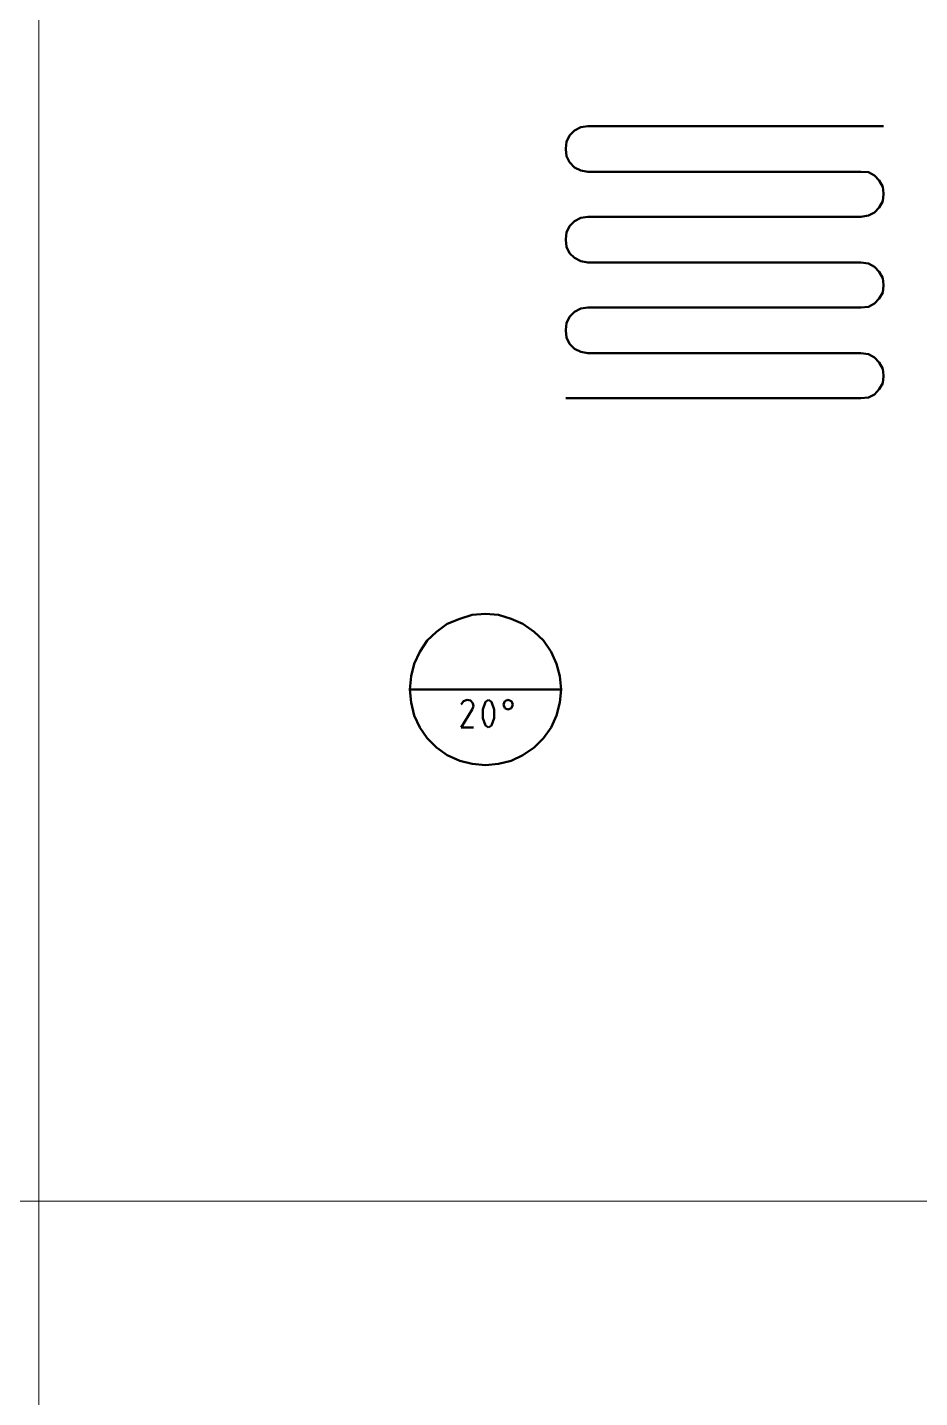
# Model space of a CAD drawing. Header units: metres. Extents: x -4.5 to 35.1, y -3.6 to 25.4.
# Drawn here: x 13.562 to 16.536, y 4.237 to 8.801 of the extents above; entities that cross this region are included whole.
import ezdxf

# ---------------------------------------------------------------- set-up
doc = ezdxf.new("R2010")
doc.units = ezdxf.units.M
doc.layers.add('New_A Stramien', color=7, linetype='Continuous', lineweight=13)
doc.layers.add('Standard', color=7, linetype='Continuous', lineweight=25)

msp = doc.modelspace()

# ---------------------------------------------------------------- linework, layer by layer
at = {"layer": 'New_A Stramien', "color": 252, "linetype": 'Continuous', "lineweight": 13}
msp.add_line((13.6, -1.8), (13.6, 23.46), dxfattribs=at)
msp.add_line((13.6, -1.8), (13.6, 23.46), dxfattribs=at)
at = {"layer": 'Standard', "color": 52, "linetype": 'Continuous', "lineweight": 50}
for p, q in [((15.3858, 8.4581), (15.3691, 8.4414)), ((15.4066, 8.4685), (15.3858, 8.4581)), ((15.4296, 8.4727), (15.4066, 8.4685)), ((16.4149, 8.4727), (15.4296, 8.4727)), ((15.3587, 8.4206), (15.3567, 8.3977)), ((15.3691, 8.4414), (15.3587, 8.4206)), ((15.3567, 8.3977), (15.3567, 8.3956)), ((15.3567, 8.3956), (15.3587, 8.3727)), ((15.3587, 8.3727), (15.3691, 8.3518)), ((15.3691, 8.3518), (15.3858, 8.3351)), ((15.3858, 8.3351), (15.4066, 8.3247)), ((15.4066, 8.3247), (15.4296, 8.3206)), ((15.4296, 8.3206), (16.34, 8.3206)), ((16.34, 8.3206), (16.365, 8.3185)), ((16.365, 8.3185), (16.3858, 8.3081)), ((16.3858, 8.3081), (16.4004, 8.2914)), ((16.4004, 8.2914), (16.4129, 8.2706)), ((16.4129, 8.2706), (16.4149, 8.2477)), ((16.4129, 8.2227), (16.4004, 8.2018)), ((16.4149, 8.2456), (16.4129, 8.2227)), ((16.4149, 8.2477), (16.4149, 8.2456)), ((15.4296, 8.1706), (15.4066, 8.1664)), ((16.34, 8.1706), (15.4296, 8.1706)), ((16.365, 8.1748), (16.34, 8.1706)), ((16.3858, 8.1852), (16.365, 8.1748)), ((16.4004, 8.2018), (16.3858, 8.1852)), ((15.3691, 8.1393), (15.3587, 8.1185)), ((15.3858, 8.156), (15.3691, 8.1393)), ((15.4066, 8.1664), (15.3858, 8.156)), ((15.3587, 8.1185), (15.3567, 8.0956)), ((15.3567, 8.0956), (15.3567, 8.0935)), ((15.3567, 8.0935), (15.3587, 8.0706)), ((15.3587, 8.0706), (15.3691, 8.0497)), ((15.3691, 8.0497), (15.3858, 8.0331)), ((15.3858, 8.0331), (15.4066, 8.0227)), ((15.4066, 8.0227), (15.4296, 8.0185)), ((15.4296, 8.0185), (16.34, 8.0185)), ((16.34, 8.0185), (16.365, 8.0143)), ((16.365, 8.0143), (16.3858, 8.0039)), ((16.3858, 8.0039), (16.4004, 7.9872)), ((16.4004, 7.9872), (16.4129, 7.9664)), ((16.4129, 7.9664), (16.4149, 7.9435)), ((16.4149, 7.9435), (16.4149, 7.9414)), ((16.4004, 7.8977), (16.3858, 7.881)), ((16.4129, 7.9185), (16.4004, 7.8977)), ((16.4149, 7.9414), (16.4129, 7.9185)), ((15.3858, 7.8539), (15.3691, 7.8372)), ((15.4066, 7.8644), (15.3858, 7.8539)), ((15.4296, 7.8685), (15.4066, 7.8644)), ((16.34, 7.8685), (15.4296, 7.8685)), ((16.365, 7.8706), (16.34, 7.8685)), ((16.3858, 7.881), (16.365, 7.8706)), ((15.3587, 7.8164), (15.3567, 7.7935)), ((15.3691, 7.8372), (15.3587, 7.8164)), ((15.3567, 7.7935), (15.3567, 7.7914)), ((15.3567, 7.7914), (15.3587, 7.7685)), ((15.3587, 7.7685), (15.3691, 7.7477)), ((15.3691, 7.7477), (15.3858, 7.731)), ((15.3858, 7.731), (15.4066, 7.7206)), ((15.4066, 7.7206), (15.4296, 7.7164)), ((15.4296, 7.7164), (16.34, 7.7164)), ((16.34, 7.7164), (16.365, 7.7123)), ((16.365, 7.7123), (16.3858, 7.7018)), ((16.3858, 7.7018), (16.4004, 7.6852)), ((16.4004, 7.6852), (16.4129, 7.6644)), ((16.4129, 7.6644), (16.4149, 7.6414)), ((16.4149, 7.6394), (16.4129, 7.6164)), ((16.4149, 7.6414), (16.4149, 7.6394)), ((16.3858, 7.5789), (16.365, 7.5685)), ((16.4004, 7.5956), (16.3858, 7.5789)), ((16.4129, 7.6164), (16.4004, 7.5956)), ((16.34, 7.5664), (15.3567, 7.5664)), ((16.365, 7.5685), (16.34, 7.5664)), ((15.0885, 6.8482), (15.0448, 6.844)), ((15.1323, 6.844), (15.0885, 6.8482)), ((14.9614, 6.8149), (14.926, 6.7878)), ((15.0031, 6.8315), (14.9614, 6.8149)), ((15.0448, 6.844), (15.0031, 6.8315)), ((15.1739, 6.8315), (15.1323, 6.844)), ((15.2135, 6.8149), (15.1739, 6.8315)), ((15.251, 6.7878), (15.2135, 6.8149)), ((14.8948, 6.7586), (14.8698, 6.7211)), ((14.926, 6.7878), (14.8948, 6.7586)), ((15.2823, 6.7586), (15.251, 6.7878)), ((15.3073, 6.7211), (15.2823, 6.7586)), ((14.8698, 6.7211), (14.851, 6.6815)), ((15.326, 6.6815), (15.3073, 6.7211)), ((14.851, 6.6815), (14.8406, 6.6399)), ((15.3364, 6.6399), (15.326, 6.6815)), ((14.8406, 6.6399), (14.8365, 6.5961)), ((15.3406, 6.5961), (15.3364, 6.6399)), ((14.8365, 6.5961), (15.3406, 6.5961)), ((14.8365, 6.5961), (14.8406, 6.5524)), ((15.3364, 6.5524), (15.3406, 6.5961)), ((14.8406, 6.5524), (14.851, 6.5086)), ((15.0156, 6.5565), (15.0073, 6.5461)), ((15.0448, 6.5295), (15.0073, 6.469)), ((15.0281, 6.5607), (15.0156, 6.5565)), ((15.0385, 6.5586), (15.0281, 6.5607)), ((15.0469, 6.5503), (15.0385, 6.5586)), ((15.0448, 6.5295), (15.049, 6.5399)), ((15.049, 6.5399), (15.0469, 6.5503)), ((15.0885, 6.5545), (15.0802, 6.5295)), ((15.0802, 6.5295), (15.0802, 6.5003)), ((15.099, 6.5607), (15.0885, 6.5545)), ((15.1094, 6.5545), (15.099, 6.5607)), ((15.1177, 6.5295), (15.1094, 6.5545)), ((15.1177, 6.5003), (15.1177, 6.5295)), ((15.1531, 6.5565), (15.1489, 6.5461)), ((15.1489, 6.5461), (15.1531, 6.5336)), ((15.1635, 6.5607), (15.1531, 6.5565)), ((15.1531, 6.5336), (15.1635, 6.5295)), ((15.176, 6.5565), (15.1635, 6.5607)), ((15.1635, 6.5295), (15.176, 6.5336)), ((15.1802, 6.5461), (15.176, 6.5565)), ((15.176, 6.5336), (15.1802, 6.5461)), ((15.326, 6.5086), (15.3364, 6.5524)), ((14.851, 6.5086), (14.8698, 6.469)), ((15.0802, 6.5003), (15.0885, 6.4753)), ((15.1094, 6.4753), (15.1177, 6.5003)), ((15.3073, 6.469), (15.326, 6.5086)), ((14.8698, 6.469), (14.8948, 6.4336)), ((15.0073, 6.469), (15.049, 6.469)), ((15.0885, 6.4753), (15.099, 6.469)), ((15.099, 6.469), (15.1094, 6.4753)), ((15.2823, 6.4336), (15.3073, 6.469)), ((14.8948, 6.4336), (14.926, 6.4024)), ((14.926, 6.4024), (14.9614, 6.3774)), ((15.2135, 6.3774), (15.251, 6.4024)), ((15.251, 6.4024), (15.2823, 6.4336)), ((14.9614, 6.3774), (15.0031, 6.3586)), ((15.0031, 6.3586), (15.0448, 6.3482)), ((15.0448, 6.3482), (15.0885, 6.344)), ((15.0885, 6.344), (15.1323, 6.3482)), ((15.1323, 6.3482), (15.1739, 6.3586)), ((15.1739, 6.3586), (15.2135, 6.3774))]:
    msp.add_line(p, q, dxfattribs=at)
at = {"layer": 'Standard', "color": 252, "linetype": 'Continuous', "lineweight": 13}
msp.add_line((-4.1221, 4.8908), (26.8317, 4.8908), dxfattribs=at)
msp.add_line((-4.1221, 4.8908), (26.8317, 4.8908), dxfattribs=at)

doc.saveas('drawing.dxf')
